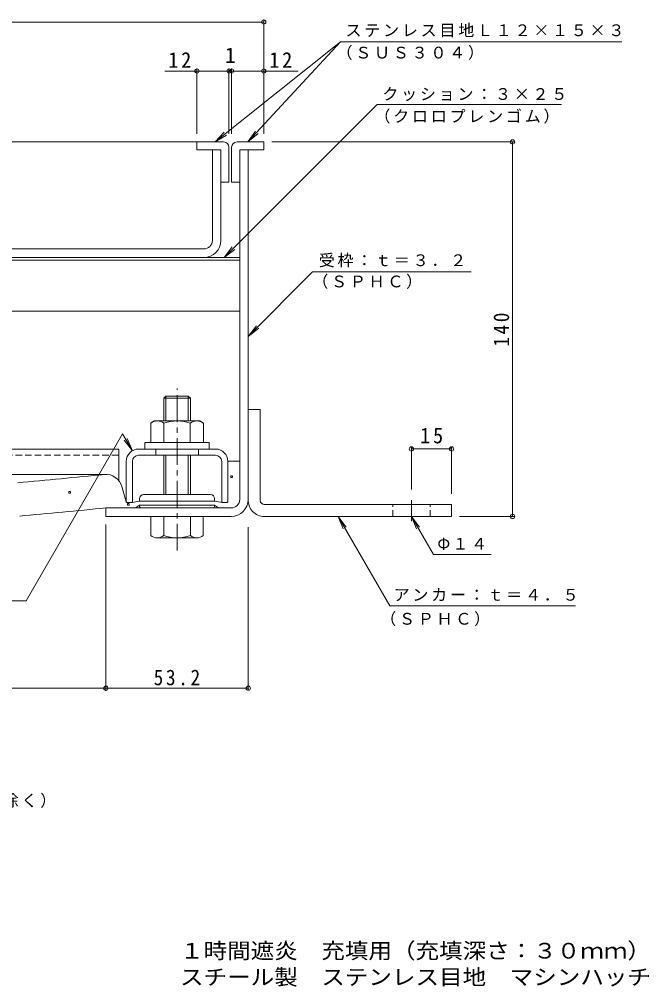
# Model space of a CAD drawing. Units: millimetres at full size. Extents: x -527 to 546, y -392 to 378.
# Drawn here: x -160.1 to 75.9, y -392.4 to -30.9 of the extents above; entities that cross this region are included whole.
import ezdxf
from ezdxf.enums import TextEntityAlignment as Align

# ---------------------------------------------------------------- set-up
doc = ezdxf.new("R2010")
doc.units = ezdxf.units.MM
doc.header["$LTSCALE"] = 2
doc.header["$PDMODE"] = 32
doc.header["$PDSIZE"] = 1.6
doc.linetypes.add('CHAIN1', pattern=[8, 5, -1, 1, -1])
doc.linetypes.add('DASHED1', pattern=[1.8, 1.2, -0.6])
for name, color, linetype, lineweight in [('D-1', 3, 'Continuous', 9), ('D-2', 3, 'Continuous', 9), ('D-3', 5, 'Continuous', 5), ('D-4', 4, 'Continuous', 9), ('D-5', 7, 'Continuous', 9), ('D-6', 6, 'Continuous', 9), ('D-7', 134, 'Continuous', 5), ('D-B', 2, 'Continuous', 9), ('D-F', 7, 'Continuous', 9), ('F-5_F-5ﾚｲﾔ', 7, 'Continuous', 9)]:
    doc.layers.add(name, color=color, linetype=linetype, lineweight=lineweight)
doc.styles.add('ＭＳ ゴシック', font='')
doc.styles.get('ＭＳ ゴシック').set_extended_font_data('MS Gothic')

msp = doc.modelspace()

# ---------------------------------------------------------------- linework, layer by layer
at = {"layer": 'D-1'}
for p, q in [((-74.532, -176.688), (-74.532, -210.289)), ((-74.532, -176.688), (-70.032, -176.688)), ((-70.032, -210.689), (-70.032, -176.688)), ((-68.532, -212.189), (1.468, -212.189)), ((1.468, -212.189), (1.468, -216.689)), ((1.468, -216.689), (-68.532, -216.689))]:
    msp.add_line(p, q, dxfattribs=at)
at = {"layer": 'D-1', "linetype": 'DASHED1'}
for p, q in [((-20.532, -216.69), (-20.532, -212.19)), ((-6.532, -216.689), (-6.532, -212.189))]:
    msp.add_line(p, q, dxfattribs=at)
at = {"layer": 'D-1', "linetype": 'CHAIN1'}
msp.add_line((-13.532, -218.436), (-13.532, -210.547), dxfattribs=at)
at = {"layer": 'D-1'}
for radius, start in [(6, 176.17647), (1.5, 180.00027)]:
    msp.add_arc((-68.532, -210.689), radius, start, 270, dxfattribs=at)
at = {"layer": 'D-2'}
for p, q in [((-84.732, -79.689), (-87.932, -79.689)), ((-87.932, -113.489), (-87.932, -79.689)), ((-84.732, -113.489), (-84.732, -79.689)), ((-91.132, -116.689), (-424.289, -116.689)), ((-424.289, -119.889), (-91.132, -119.889))]:
    msp.add_line(p, q, dxfattribs=at)
for radius in [3.2, 6.4]:
    msp.add_arc((-91.132, -113.489), radius, 270, 0, dxfattribs=at)
at = {"layer": 'D-3', "color": 4, "lineweight": 9}
for p, q in [((-424.289, -76.689), (-83.732, -76.689)), ((-81.732, -78.689), (-81.732, -91.69)), ((-80.732, -78.689), (-80.732, -91.689)), ((-78.732, -76.689), (-68.732, -76.689)), ((-84.732, -79.689), (-84.732, -91.69)), ((-77.732, -79.689), (-77.732, -91.689)), ((-84.732, -91.69), (-81.732, -91.69)), ((-80.732, -91.689), (-77.732, -91.689))]:
    msp.add_line(p, q, dxfattribs=at)
at = {"layer": 'D-3', "color": 134}
for p, q in [((-77.732, -210.289), (-77.732, -79.689)), ((-74.532, -79.689), (-77.732, -79.689)), ((-74.532, -210.289), (-74.532, -79.689)), ((-127.732, -216.689), (-127.732, -213.489)), ((-127.732, -213.489), (-80.932, -213.489)), ((-127.732, -216.689), (-80.932, -216.689))]:
    msp.add_line(p, q, dxfattribs=at)
at = {"layer": 'D-3', "color": 6, "lineweight": 9}
for p, q in [((-182.732, -120.889), (-77.732, -120.889)), ((-226.065, -139.889), (-77.732, -139.889))]:
    msp.add_line(p, q, dxfattribs=at)
at = {"layer": 'D-3', "linetype": 'CHAIN1'}
msp.add_line((-101.132, -229.388), (-101.132, -168.901), dxfattribs=at)
at = {"layer": 'D-3'}
for p, q in [((-105.32, -171.689), (-106.132, -172.501)), ((-96.132, -172.501), (-106.132, -172.501)), ((-106.132, -180.989), (-106.132, -172.501)), ((-96.944, -171.689), (-105.32, -171.689)), ((-105.32, -180.989), (-105.32, -171.689)), ((-96.944, -171.689), (-96.132, -172.501)), ((-96.944, -180.989), (-96.944, -171.689)), ((-96.132, -172.501), (-96.132, -180.989)), ((-106.132, -208.489), (-106.132, -193.789)), ((-105.32, -208.489), (-105.32, -193.789)), ((-96.944, -208.489), (-96.944, -193.789)), ((-96.132, -193.789), (-96.132, -208.489)), ((-110.932, -223.795), (-110.932, -216.689)), ((-91.332, -216.689), (-110.932, -216.689)), ((-106.133, -223.795), (-106.133, -216.689)), ((-96.133, -223.795), (-96.133, -216.689)), ((-91.332, -223.795), (-91.332, -216.689)), ((-93.733, -224.69), (-108.532, -224.69))]:
    msp.add_line(p, q, dxfattribs=at)
at = {"layer": 'D-3', "color": 4, "lineweight": 9}
for points in [[(-93.732, -76.689), (-93.732, -79.689), (-84.732, -79.689)], [(-68.732, -76.689), (-68.732, -79.689), (-77.732, -79.689)]]:
    msp.add_lwpolyline(points, dxfattribs=at)
for centre, start, end in [((-83.732, -78.689), 0, 90), ((-78.732, -78.689), 90, 180)]:
    msp.add_arc(centre, 2, start, end, dxfattribs=at)
at = {"layer": 'D-3', "color": 134}
for radius in [3.2, 6.4]:
    msp.add_arc((-80.932, -210.289), radius, 270, 0, dxfattribs=at)
at = {"layer": 'D-3'}
for centre, radius, start, end in [((-108.532, -221.024), 3.666, 229.1022, 310.89809), ((-101.133, -210.274), 14.416, 249.70546, 290.29454), ((-93.733, -221.024), 3.666, 229.10191, 310.8978)]:
    msp.add_arc(centre, radius, start, end, dxfattribs=at)
at = {"layer": 'D-4'}
for p, q in [((-82.133, -196.019), (-77.733, -196.019)), ((-82.133, -211.239), (-82.133, -196.089)), ((-77.733, -210.289), (-77.733, -196.019)), ((-127.743, -200.96), (-424.289, -200.96)), ((-120.132, -211.239), (-121.723, -205.533)), ((-119.882, -211.489), (-120.132, -211.239)), ((-118.082, -211.489), (-119.882, -211.489)), ((-115.133, -210.989), (-118.082, -211.489)), ((-115.133, -212.489), (-116.628, -213.489)), ((-87.133, -210.989), (-115.133, -210.989)), ((-115.133, -212.489), (-87.133, -212.489)), ((-87.133, -212.489), (-85.637, -213.489)), ((-127.732, -213.489), (-116.628, -213.489)), ((-80.933, -213.489), (-85.637, -213.489))]:
    msp.add_line(p, q, dxfattribs=at)
at = {"layer": 'D-4', "color": 134, "lineweight": 5}
for p, q in [((-88.633, -208.489), (-113.633, -208.489)), ((-115.133, -209.989), (-115.133, -210.989)), ((-115.133, -210.989), (-87.133, -210.989)), ((-115.133, -212.489), (-87.133, -212.489)), ((-115.133, -212.989), (-115.133, -212.489)), ((-87.133, -209.989), (-87.133, -210.989)), ((-87.133, -212.989), (-87.133, -212.489)), ((-87.633, -213.489), (-114.633, -213.489))]:
    msp.add_line(p, q, dxfattribs=at)
at = {"layer": 'D-4', "color": 2}
for points in [[(-80.984, -202.068), (-80.984, -201.468), (-80.384, -201.468), (-80.384, -202.068)], [(-141.528, -207.938), (-141.528, -207.338), (-140.928, -207.338), (-140.928, -207.938)], [(-119.621, -212.421), (-119.621, -211.821), (-119.021, -211.821), (-119.021, -212.421)]]:
    msp.add_lwpolyline(points, close=True, dxfattribs=at)
at = {"layer": 'D-4'}
msp.add_lwpolyline([(-87.133, -210.989), (-84.183, -211.489), (-82.383, -211.489), (-82.133, -211.239)], dxfattribs=at)
for centre, radius, start, end in [((-627.732, 4876.303), 5101.792, 275.2529, 275.61726), ((-127.743, -207.21), 6.25, 15.57156, 95.61726), ((-80.933, -210.289), 3.2, 270, 0), ((-627.732, 4876.303), 5114.292, 275.24643, 275.6105)]:
    msp.add_arc(centre, radius, start, end, dxfattribs=at)
at = {"layer": 'D-4', "color": 134, "lineweight": 5}
for centre, radius, start, end in [((-113.633, -209.989), 1.5, 90, 180), ((-88.633, -209.989), 1.5, 0, 90), ((-114.633, -212.989), 0.5, 180, 270), ((-87.633, -212.989), 0.5, 270, 0)]:
    msp.add_arc(centre, radius, start, end, dxfattribs=at)
at = {"layer": 'D-5'}
for p, q in [((-40.023, -39.21), (-86.951, -76.689)), ((-40.023, -39.21), (-74.726, -76.689)), ((-40.023, -39.21), (65.146, -39.21)), ((-26.33, -62.689), (42.578, -62.689)), ((-86.95, -76.689), (-83.483, -73.085)), ((-86.95, -76.689), (-82.669, -74.105)), ((-74.726, -76.689), (-71.837, -72.609)), ((-74.726, -76.689), (-70.879, -73.495)), ((-83.53, -119.889), (-79.563, -116.846)), ((-50.477, -125.293), (-74.532, -149.348)), ((-50.477, -125.293), (8.791, -125.293)), ((-74.532, -149.348), (-71.488, -145.381)), ((-74.532, -149.348), (-70.566, -146.304)), ((-157.558, -248.166), (-121.512, -185.733)), ((-117.832, -192.106), (-121.512, -185.733)), ((-117.832, -192.106), (-119.746, -187.486)), ((-117.832, -192.106), (-120.876, -188.139)), ((-40.954, -216.689), (-39.04, -221.309)), ((-40.954, -216.689), (-37.91, -220.656)), ((-40.954, -216.689), (-21.671, -250.087)), ((-13.532, -216.689), (-11.619, -221.309)), ((-13.532, -216.689), (-10.488, -220.656)), ((-196.588, -248.166), (-157.558, -248.166)), ((-21.671, -250.087), (47.816, -250.087))]:
    msp.add_line(p, q, dxfattribs=at)
for points in [[(-26.33, -62.689), (-83.53, -119.889), (-80.486, -115.923)], [(-13.532, -216.689), (-5.31, -230.931), (16.301, -230.931)]]:
    msp.add_lwpolyline(points, dxfattribs=at)
at = {"layer": 'D-6'}
msp.add_line((-77.732, -119.889), (-424.289, -119.889), dxfattribs=at)
at = {"layer": 'D-7'}
for p, q in [((-113.132, -188.989), (-113.132, -191.489)), ((-89.132, -188.989), (-113.132, -188.989))]:
    msp.add_line(p, q, dxfattribs=at)
msp.add_lwpolyline([(-89.132, -188.989), (-89.132, -191.489), (-113.132, -191.489)], dxfattribs=at)
at = {"layer": 'D-B'}
for p, q in [((-109.632, -180.989), (-92.632, -180.989)), ((-106.04, -181.749), (-106.04, -188.989)), ((-96.225, -181.749), (-96.225, -188.989)), ((-91.317, -181.749), (-92.632, -180.989)), ((-91.317, -181.749), (-91.317, -188.989))]:
    msp.add_line(p, q, dxfattribs=at)
at = {"layer": 'D-B', "color": 7}
for p, q in [((-424.289, -191.489), (-122.944, -191.489)), ((-122.944, -203.207), (-122.944, -191.489)), ((-115.532, -191.489), (-86.733, -191.489)), ((-86.733, -193.789), (-115.532, -193.789)), ((-120.132, -211.239), (-120.132, -196.089)), ((-117.832, -211.239), (-117.832, -196.089)), ((-84.433, -211.239), (-84.433, -196.089)), ((-82.133, -211.239), (-82.133, -196.089)), ((-119.882, -211.489), (-120.132, -211.239)), ((-118.082, -211.489), (-119.882, -211.489)), ((-118.082, -211.489), (-117.832, -211.239)), ((-84.183, -211.489), (-84.433, -211.239)), ((-82.383, -211.489), (-84.183, -211.489)), ((-82.383, -211.489), (-82.133, -211.239))]:
    msp.add_line(p, q, dxfattribs=at)
at = {"layer": 'D-B', "color": 7, "linetype": 'DASHED1'}
for p, q in [((-109.133, -193.789), (-109.133, -191.489)), ((-93.133, -193.789), (-93.133, -191.489)), ((-424.289, -193.789), (-122.944, -193.789))]:
    msp.add_line(p, q, dxfattribs=at)
at = {"layer": 'D-B'}
msp.add_lwpolyline([(-109.632, -180.989), (-110.947, -181.749), (-110.947, -188.989), (-91.317, -188.989)], dxfattribs=at)
for centre, radius, start, end in [((-108.051, -186.766), 5.793, 94.3844, 120.00002), ((-108.647, -185.829), 4.842, 57.42751, 88.18785), ((-101.132, -197.23), 16.241, 72.4119, 107.58812), ((-93.618, -185.829), 4.842, 91.81216, 122.57251), ((-94.214, -186.766), 5.793, 60, 85.61562)]:
    msp.add_arc(centre, radius, start, end, dxfattribs=at)
at = {"layer": 'D-B', "color": 7}
for centre, radius, start, end in [((-115.532, -196.089), 4.6, 90, 180), ((-86.733, -196.089), 4.6, 0, 90), ((-115.532, -196.089), 2.3, 90, 180), ((-86.733, -196.089), 2.3, 0, 90)]:
    msp.add_arc(centre, radius, start, end, dxfattribs=at)
at = {"layer": 'D-F'}
for p, q in [((-68.732, -31.853), (-424.289, -31.853)), ((-68.732, -73.689), (-68.732, -30.853)), ((-105.645, -50.165), (-81.732, -50.165)), ((-93.732, -73.689), (-93.732, -49.165)), ((-81.732, -73.689), (-81.732, -49.165)), ((-81.732, -50.165), (-80.732, -50.165)), ((-80.732, -73.689), (-80.732, -49.165)), ((-80.732, -50.165), (-55.862, -50.165)), ((24.876, -76.689), (-65.732, -76.689)), ((24.276, -216.689), (24.276, -76.689)), ((-13.532, -190.839), (-13.532, -206.547)), ((-13.532, -191.439), (1.468, -191.439)), ((1.468, -190.839), (1.468, -208.189)), ((24.876, -216.689), (4.468, -216.689)), ((-127.733, -219.69), (-127.733, -281.869)), ((-74.532, -281.469), (-74.532, -220.69)), ((-127.733, -280.869), (-424.289, -280.869)), ((-127.733, -280.869), (-74.532, -280.869))]:
    msp.add_line(p, q, dxfattribs=at)
for p in [(-68.732, -31.853), (-93.732, -50.165), (-81.732, -50.165), (-80.732, -50.165), (-68.732, -50.165), (24.276, -76.689), (-13.532, -191.439), (1.468, -191.439), (24.276, -216.689), (-127.733, -280.869), (-74.532, -280.869)]:
    msp.add_point(p, dxfattribs=at)

# ---------------------------------------------------------------- texts
at = {"layer": 'D-5', "char_height": 4.399, "attachment_point": 7, "style": 'ＭＳ ゴシック'}
for s, insert in [('\\T1.17;ステンレス目地Ｌ１２×１５×３', (-38.184, -37.576)), ('\\T1.17;（ＳＵＳ３０４）', (-41.552, -46.064)), ('\\T1.17;クッション：３×２５', (-24.42, -61.424)), ('\\T1.17;（クロロプレンゴム）', (-27.383, -69.844)), ('\\T1.17;受枠：ｔ＝３．２', (-48.177, -123.582)), ('\\T1.17;（ＳＰＨＣ）', (-50.609, -131.611)), ('\\T1.17;Φ１４', (-3.849, -229.227)), ('\\T1.17;アンカー：ｔ＝４．５', (-20.211, -248.383)), ('\\T1.17;（ＳＰＨＣ）', (-25.207, -257.704)), ('\\T1.17;表面処理：下塗り＋焼付塗装（但し目地、把手、パッキン、クッション材を除く）', (-405.011, -325.629))]:
    msp.add_mtext(s, dxfattribs=dict(at, insert=insert))
at = {"layer": 'D-F', "color": 2, "style": 'ＭＳ ゴシック'}
msp.add_text('1', height=5.865, dxfattribs=at).set_placement((-83.232, -48.965), align=Align.BOTTOM_LEFT)
at = {"layer": 'D-F', "color": 2, "char_height": 5.865, "attachment_point": 7, "style": 'ＭＳ ゴシック'}
for s, insert in [('\\T1.27;\\W0.95;12', (-104.425, -48.965)), ('\\T1.27;\\W0.95;12', (-66.677, -48.965)), ('\\T1.27;\\W0.95;15', (-10.282, -189.439)), ('\\T1.28;\\W0.9;53.2', (-109.883, -279.869))]:
    msp.add_mtext(s, dxfattribs=dict(at, insert=insert))
at = {"layer": 'D-F', "color": 2, "insert": (23.076, -153.189), "char_height": 5.865, "attachment_point": 7, "rotation": 90, "style": 'ＭＳ ゴシック'}
msp.add_mtext('\\T1.27;\\W0.9;140', dxfattribs=at)
at = {"layer": 'F-5_F-5ﾚｲﾔ', "color": 2, "style": 'ＭＳ ゴシック', "width": 1.1}
for s, p in [('１時間遮炎\u3000充填用（充填深さ：３０ｍｍ）\u3000屋内用\u3000一般形', (-100.021, -383.701)), ('スチール製\u3000ステンレス目地\u3000マシンハッチ\u3000Ｓ－２Ｅ－６００×１２００－Ｌ', (-100.021, -393.542))]:
    msp.add_text(s, height=5.865, dxfattribs=at).set_placement(p, align=Align.BOTTOM_LEFT)

doc.saveas('drawing.dxf')
